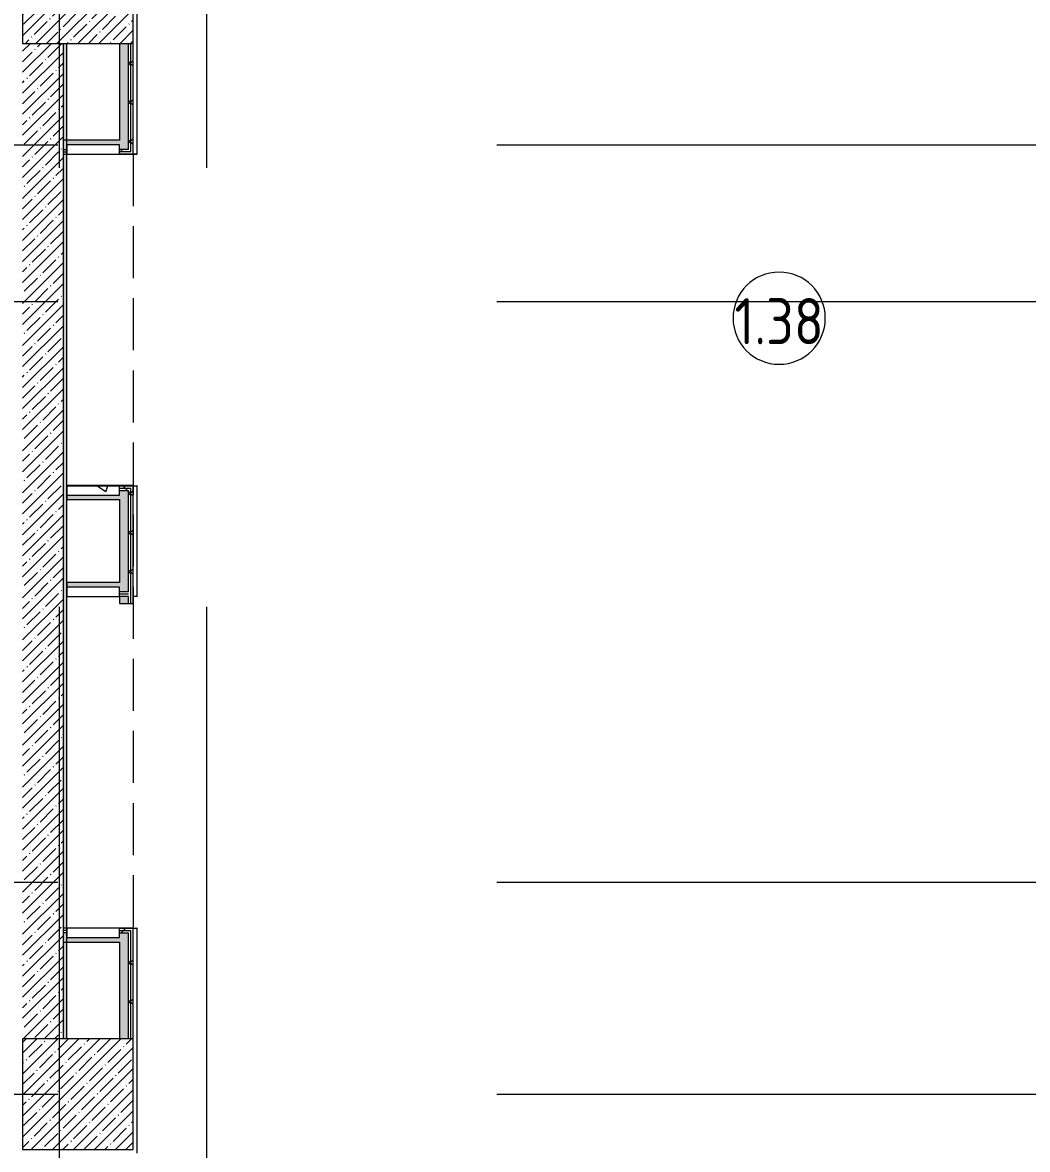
# Model space of a CAD drawing. Header units: millimetres. Extents: x -7229 to 200285, y -8553 to 29000.
# Drawn here: x 138316 to 143765, y 16700 to 22813 of the extents above; entities that cross this region are included whole.
import ezdxf

# ---------------------------------------------------------------- set-up
doc = ezdxf.new("R2010")
doc.units = ezdxf.units.MM
doc.linetypes.add('IMPORT-Невидимая', pattern=[391.222223, 282.222223, -109])
doc.linetypes.add('Осевая', pattern=[15875, 3175, -2381.25, 7937.5, -2381.25])
for name, color, linetype, lineweight in [('A-AREA-IDEN', 7, 'Continuous', 9), ('A-DETL-2', 7, 'Continuous', 9), ('A-DETL-3', 7, 'IMPORT-Невидимая', 13), ('A-WALL-4', 7, 'Continuous', 13), ('I-WALL-7', 7, 'Continuous', 9), ('S-COLS-2', 7, 'Continuous', 9), ('Оси-2', 7, 'Осевая', 9)]:
    doc.layers.add(name, color=color, linetype=linetype, lineweight=lineweight)
for name, color, linetype, lineweight, true_color in [('A-DETL-GENF-7', 7, 'Continuous', 9, 0x008000), ('A-FLOR-3', 7, 'Continuous', 9, 0xaaaaaa), ('I-WALL-4', 7, 'Continuous', 9, 0xe7e7e7), ('I-WALL-9', 9, 'Continuous', 9, 0x808080)]:
    doc.layers.add(name, color=color, linetype=linetype, lineweight=lineweight, true_color=true_color)
doc.styles.add('GOST Common', font='GOST_Common.ttf', dxfattribs={"width": 0.9, "height": 250})
pattern_1 = [(45, (96155.96, 0), (-106.066, 106.066), []), (135, (96155.96, 0), (-106.066, -106.066), [])]

# ---------------------------------------------------------------- blocks, each defined once
blk = doc.blocks.new('BSC_Колонна _Прямоугольная - 600х600-V151-План монтажа зашивок 1 этажа  в осях 12-23 лист 1')
at = {"layer": 'S-COLS-2'}
h = blk.add_hatch(dxfattribs=at)
h.set_pattern_fill('FP_145', color=256, style=0, pattern_type=2)
h.set_pattern_definition([(45, (-42460, -17000), (-57.02463, 57.02463), []), (45, (-42402.975, -17000), (-57.02463, 57.02463), [100.806, -20.161, 3.353, -16.808])])
h.paths.add_polyline_path([(300, -300), (300, 300), (-300, 300), (-300, -300), (-60, -300)])
for p, q in [((300, 300), (-300, 300)), ((-300, 300), (-300, -300)), ((300, -300), (300, 300)), ((-300, -300), (300, -300))]:
    blk.add_line(p, q, dxfattribs=at)
blk = doc.blocks.new('BSC_Колонна _Прямоугольная - 600х600-V152-План монтажа зашивок 1 этажа  в осях 12-23 лист 1')
at = {"layer": 'S-COLS-2'}
h = blk.add_hatch(dxfattribs=at)
h.set_pattern_fill('FP_146', color=256, style=0, pattern_type=2)
h.set_pattern_definition([(45, (-42460, -23000), (-57.02463, 57.02463), []), (45, (-42402.975, -23000), (-57.02463, 57.02463), [100.806, -20.161, 3.353, -16.808])])
h.paths.add_polyline_path([(-80, -300), (300, -300), (300, 300), (-300, 300), (-300, -300), (-190.1, -300)])
for p, q in [((300, 300), (-300, 300)), ((-300, 300), (-300, -300)), ((300, -300), (300, 300)), ((-300, -300), (300, -300))]:
    blk.add_line(p, q, dxfattribs=at)
blk = doc.blocks.new('Марка_Помещения - Номер-25198446-План монтажа зашивок 1 этажа  в осях 12-23 лист 1')
at = {"layer": 'A-AREA-IDEN'}
for start, end in [(360, 180), (180, 360)]:
    blk.add_arc((0, 0), 2.5, start, end, dxfattribs=at)

msp = doc.modelspace()

# ---------------------------------------------------------------- hatches: boundary and pattern name
at = {"layer": 'A-DETL-GENF-7'}
h = msp.add_hatch(dxfattribs=at)
h.set_pattern_fill('FP_188', color=256, style=0, pattern_type=2)
h.set_pattern_definition([(50, (96155.96, 0), (728.7365, -63.756), [76.2, -838.2]), (355, (96155.96, 0), (-140.972, 764.228), [60.96, -670.56]), (100.451, (96216.7, -5.3), (587.77, 700.467), [64.76, -712.36]), (46.184, (96156, 203.2), (1084.316, -168.171), [114.3, -1257.3]), (96.636, (96246.3, 189.2), (949.61, 989.71), [97.14, -1068.54]), (351.184, (96156, 203.2), (949.62, 989.7), [91.44, -1005.84]), (21, (96257.56, 152.4), (606.458, -409.0606), [76.2, -838.2]), (326, (96257.56, 152.4), (247.208, 736.753), [60.96, -670.56]), (71.451, (96308.1, 118.3), (853.668, 327.685), [64.76, -712.36]), (37.5, (96155.96, 0), (12.3547, 338.2201), [33.528, -628.904, 33.528, -647.192, -673.1]), (37.5, (96155.96, 0), (12.3547, 338.2201), [-1343.152, 33.528, -639.572]), (7.5, (96155.96, 0), (267.279, 400.722), [33.528, -354.584, 33.528, -613.664, -256.54]), (7.5, (96155.96, 0), (267.279, 400.722), [-1035.304, 33.528, -223.012]), (327.5, (95929.4, 0), (542.3633, -22.9153), [33.528, -220.472, 33.528, -758.952, -1051.56]), (327.5, (95929.4, 0), (542.3633, -22.9153), [-1046.48, 33.528, -1018.032]), (317.5, (95827.8, 0), (592.517, 101.707), [33.528, -296.672, 33.528, -492.76, -746.76]), (317.5, (95827.8, 0), (592.517, 101.707), [-856.488, 33.528, -713.232])])
h.paths.add_polyline_path([(138841, 20250), (138841, 20300), (138557, 20300), (138557, 20250)])
at = {"layer": 'I-WALL-4'}
for points in [[(138841, 22125), (138891, 22125), (138891, 22700), (138841, 22700), (138841, 22150)], [(138557, 20225), (138841, 20225), (138841, 20250), (138557, 20250)], [(138562.1, 19750), (138841, 19750), (138841, 19775), (138557, 19775), (138557, 19750)], [(138556, 17825), (138841, 17825), (138841, 17850), (138557, 17850), (138556, 17875), (138536, 17875), (138536, 17825)], [(138841, 17300), (138891, 17300), (138891, 17875), (138841, 17875), (138841, 17825)]]:
    msp.add_hatch(color=256, dxfattribs=at).paths.add_polyline_path(points)
h = msp.add_hatch(color=256, dxfattribs=at)
h.paths.add_polyline_path([(138556, 22125), (138557, 22125), (138557, 22150), (138841, 22150), (138841, 22175), (138556, 22175)])
h.paths.add_polyline_path([(138536.8, 22125), (138538.5, 22175), (138536, 22175), (138536, 22125)])
h = msp.add_hatch(color=256, dxfattribs=at)
h.paths.add_polyline_path([(138841, 19662.5), (138891, 19662.5), (138891, 19700), (138841, 19699)])
h.paths.add_polyline_path([(138891, 19725), (138891, 20275), (138841, 20275), (138841, 19725)])
at = {"layer": 'I-WALL-7'}
h = msp.add_hatch(dxfattribs=at)
h.set_pattern_fill('FP_117', color=256, style=0, pattern_type=2)
h.set_pattern_definition([(45, (96155.96, 0), (-57.02463, 57.02463), []), (45, (96212.986, 0), (-57.02463, 57.02463), [100.806, -20.161, 3.353, -16.808])])
h.paths.add_polyline_path([(138536, 17300), (138536, 22700), (138316, 22700), (138316, 17300)])
h = msp.add_hatch(dxfattribs=at)
h.set_pattern_fill('FP_179', color=256, style=0, pattern_type=2)
h.set_pattern_definition(pattern_1)
h.paths.add_polyline_path([(138903.5, 22112.5), (138903.5, 22700), (138891, 22700), (138891, 22112.5)])
h = msp.add_hatch(dxfattribs=at)
h.set_pattern_fill('FP_179', color=256, style=0, pattern_type=2)
h.set_pattern_definition(pattern_1)
h.paths.add_polyline_path([(138916, 22100), (138916, 22700), (138903.5, 22700), (138903.5, 22100)])
h = msp.add_hatch(dxfattribs=at)
h.set_pattern_fill('FP_179', color=256, style=0, pattern_type=2)
h.set_pattern_definition(pattern_1)
h.paths.add_polyline_path([(138841, 22112.5), (138891, 22112.5), (138891, 22125), (138841, 22125)])
h.paths.add_polyline_path([(138556, 22112.5), (138557, 22112.5), (138556, 22124.2)])
h = msp.add_hatch(dxfattribs=at)
h.set_pattern_fill('FP_179', color=256, style=0, pattern_type=2)
h.set_pattern_definition(pattern_1)
h.paths.add_polyline_path([(138891, 22100), (138903.5, 22100), (138903.5, 22112.5), (138841, 22112.5), (138841, 22100)])
h = msp.add_hatch(dxfattribs=at)
h.set_pattern_fill('FP_179', color=256, style=0, pattern_type=2)
h.set_pattern_definition(pattern_1)
h.paths.add_polyline_path([(138903.5, 20287.5), (138903.5, 20300), (138841, 20300), (138841, 20287.5), (138891, 20287.5)])
h = msp.add_hatch(dxfattribs=at)
h.set_pattern_fill('FP_179', color=256, style=0, pattern_type=2)
h.set_pattern_definition(pattern_1)
h.paths.add_polyline_path([(138916, 19662.5), (138916, 20300), (138903.5, 20300), (138903.5, 19662.5)])
h = msp.add_hatch(dxfattribs=at)
h.set_pattern_fill('FP_179', color=256, style=0, pattern_type=2)
h.set_pattern_definition(pattern_1)
h.paths.add_polyline_path([(138891, 20275), (138891, 20287.5), (138841, 20287.5), (138841, 20275)])
h = msp.add_hatch(dxfattribs=at)
h.set_pattern_fill('FP_179', color=256, style=0, pattern_type=2)
h.set_pattern_definition(pattern_1)
h.paths.add_polyline_path([(138903.5, 19662.5), (138903.5, 20287.5), (138891, 20287.5), (138891, 19662.5)])
h = msp.add_hatch(dxfattribs=at)
h.set_pattern_fill('FP_179', color=256, style=0, pattern_type=2)
h.set_pattern_definition(pattern_1)
h.paths.add_polyline_path([(138891, 19712.5), (138891, 19725), (138841, 19725), (138841, 19712.5), (138890.7, 19712.5)])
h = msp.add_hatch(dxfattribs=at)
h.set_pattern_fill('FP_179', color=256, style=0, pattern_type=2)
h.set_pattern_definition(pattern_1)
h.paths.add_polyline_path([(138891, 19700), (138890.7, 19712.5), (138841, 19712.5), (138841, 19700)])
h = msp.add_hatch(dxfattribs=at)
h.set_pattern_fill('FP_179', color=256, style=0, pattern_type=2)
h.set_pattern_definition(pattern_1)
h.paths.add_polyline_path([(138891, 17887.5), (138903.5, 17887.5), (138903.5, 17900), (138841, 17900), (138841, 17887.5)])
h.paths.add_polyline_path([(138536, 17887.5), (138552.6, 17887.5), (138556, 17900), (138536, 17900)])
h = msp.add_hatch(dxfattribs=at)
h.set_pattern_fill('FP_179', color=256, style=0, pattern_type=2)
h.set_pattern_definition(pattern_1)
h.paths.add_polyline_path([(138549.3, 17875), (138552.6, 17887.5), (138536, 17887.5), (138536, 17875)])
h.paths.add_polyline_path([(138841, 17875), (138891, 17875), (138890.7, 17887.5), (138841, 17887.5)])
h = msp.add_hatch(dxfattribs=at)
h.set_pattern_fill('FP_179', color=256, style=0, pattern_type=2)
h.set_pattern_definition(pattern_1)
h.paths.add_polyline_path([(138891, 17300), (138903.5, 17300), (138903.5, 17887.5), (138891, 17887.5), (138891, 17825)])
h = msp.add_hatch(dxfattribs=at)
h.set_pattern_fill('FP_179', color=256, style=0, pattern_type=2)
h.set_pattern_definition(pattern_1)
h.paths.add_polyline_path([(138903.5, 17300), (138916, 17300), (138916, 17900), (138903.5, 17900), (138903.5, 17825)])
at = {"layer": 'I-WALL-9'}
h = msp.add_hatch(dxfattribs=at)
h.set_pattern_fill('FP_178', color=256, style=0, pattern_type=2)
h.set_pattern_definition([(0, (96155.96, 0), (121.92, 30.48), [10.058, -81.382, 10.058, -81.382, -487.68]), (0, (96155.96, 0), (121.92, 30.48), [-182.88, 10.058, -172.822, 10.058, -81.382, -213.36]), (0, (96155.96, 0), (121.92, 30.48), [-457.2, 10.058, -50.902, 10.058, -142.342]), (120, (96201.68, 15.24), (-87.356454, 90.345817), [10.058, -81.382, 10.058, -81.382, -487.68]), (120, (96201.68, 15.24), (-87.356454, 90.345817), [-182.88, 10.058, -172.822, 10.058, -81.382, -213.36]), (120, (96201.68, 15.24), (-87.356454, 90.345817), [-457.2, 10.058, -50.902, 10.058, -142.342]), (240, (96216.92, 76.2), (-34.563546, -120.825817), [10.058, -81.382, 10.058, -81.382, -487.68]), (240, (96216.92, 76.2), (-34.563546, -120.825817), [-182.88, 10.058, -172.822, 10.058, -81.382, -213.36]), (240, (96216.92, 76.2), (-34.563546, -120.825817), [-457.2, 10.058, -50.902, 10.058, -142.342])])
h.paths.add_polyline_path([(138556, 17300), (138556, 17825), (138536, 17825), (138536, 17300)])
h.paths.add_polyline_path([(138556, 17900), (138556, 22700), (138536, 22700), (138536, 22175), (138538.5, 22175), (138536, 22100), (138536, 17900)])
h.paths.add_polyline_path([(138549.3, 17875), (138556, 17875), (138556, 17900)])

# ---------------------------------------------------------------- linework, layer by layer
at = {"layer": 'A-DETL-2'}
for p, q in [((138841, 22150), (138557, 22150)), ((138557, 22150), (138557, 22100)), ((138841, 22100), (138841, 22150)), ((138557, 22100), (138841, 22100)), ((138841, 20300), (138557, 20300)), ((138557, 20300), (138557, 20250)), ((138841, 20250), (138841, 20300)), ((138557, 20250), (138841, 20250)), ((138841, 19750), (138557, 19750)), ((138557, 19750), (138557, 19700)), ((138841, 19700), (138841, 19750)), ((138557, 19700), (138841, 19700)), ((138841, 17900), (138557, 17900)), ((138557, 17900), (138557, 17850)), ((138841, 17850), (138841, 17900)), ((138557, 17850), (138841, 17850))]:
    msp.add_line(p, q, dxfattribs=at)
at = {"layer": 'A-DETL-3'}
msp.add_line((138916, 22100), (138916, 17900), dxfattribs=at)
at = {"layer": 'A-FLOR-3'}
for p, q in [((138556, 20300.5), (138936, 20300.5)), ((138936, 20300.5), (138936, 20300)), ((138936, 19700.5), (138916, 19700.5)), ((138916, 17900), (138936, 17900)), ((138936, 17900), (138936, 16680))]:
    msp.add_line(p, q, dxfattribs=at)
at = {"layer": 'A-WALL-4'}
for p, q in [((138891, 22125), (138891, 22700)), ((138903.5, 22112.5), (138903.5, 22700)), ((138536, 22175), (138536, 22100)), ((138536, 22125), (138557, 22125)), ((138536, 22112.5), (138557, 22112.5)), ((138557, 22100), (138557, 22099)), ((138891, 22125), (138841, 22125)), ((138903.5, 22112.5), (138841, 22112.5)), ((138556, 20301), (138556, 20300)), ((138841, 20287.5), (138903.5, 20287.5)), ((138841, 20275), (138891, 20275)), ((138891, 19725), (138891, 20275)), ((138903.5, 19662.5), (138903.5, 20287.5)), ((138557, 19700), (138557, 19699)), ((138891, 19725), (138841, 19725)), ((138891, 19712.5), (138841, 19712.5)), ((138891, 19700), (138841, 19700)), ((138841, 19699), (138841, 19700)), ((138891, 19662.5), (138891, 19700)), ((138536, 17900), (138536, 17825)), ((138557, 17887.5), (138536, 17887.5)), ((138557, 17875), (138536, 17875)), ((138556, 17901), (138556, 17900)), ((138841, 17887.5), (138903.5, 17887.5)), ((138841, 17875), (138891, 17875)), ((138891, 17300), (138891, 17875)), ((138903.5, 17300), (138903.5, 17887.5))]:
    msp.add_line(p, q, dxfattribs=at)
at = {"layer": 'I-WALL-7'}
for p, q in [((138936, 23320), (138936, 22099)), ((138937, 22100), (138937, 23321)), ((138536, 22700), (138536, 17300)), ((138556, 17300), (138556, 22700)), ((138841, 22700), (138841, 22175)), ((138916, 22100), (138916, 22700)), ((138841, 22175), (138536, 22175)), ((138536, 22100), (138557, 22100)), ((138557, 20300), (138557, 22099)), ((138557, 22099), (138936, 22099)), ((138937, 22100), (138841, 22100)), ((138916, 20301), (138556, 20301)), ((138556, 20300), (138557, 20300)), ((138841, 20300), (138916, 20300)), ((138916, 20300), (138916, 20301)), ((138916, 19662.5), (138916, 20300)), ((138916, 20300), (138916, 20300)), ((138937, 20300), (138936, 20300)), ((138936, 20300), (138936, 19700)), ((138937, 19700), (138937, 20300)), ((138557, 20250), (138557, 20225)), ((138557, 20225), (138841, 20225)), ((138841, 20225), (138841, 19775)), ((138841, 19775), (138557, 19775)), ((138557, 19775), (138557, 19750)), ((138557, 19700), (138556, 19700)), ((138557, 17900), (138557, 19699)), ((138557, 19699), (138841, 19699)), ((138841, 19699), (138841, 19662.5)), ((138936, 19700), (138937, 19700)), ((138841, 19662.5), (138916, 19662.5)), ((138557, 17900), (138536, 17900)), ((138916, 17901), (138556, 17901)), ((138841, 17900), (138916, 17900)), ((138916, 17900), (138916, 17901)), ((138916, 17300), (138916, 17900)), ((138916, 17900), (138916, 17900)), ((138937, 17900), (138936, 17900)), ((138936, 17900), (138936, 16680)), ((138937, 16679), (138937, 17900)), ((138536, 17825), (138841, 17825)), ((138841, 17825), (138841, 17300))]:
    msp.add_line(p, q, dxfattribs=at)
at = {"layer": 'Оси-2'}
for p, q in [((138516, 593.7), (138516, 24898.1)), ((139316, 593.7), (139316, 24898.1)), ((135332.1, 22150), (178356, 22150)), ((135332.1, 21300), (178356, 21300)), ((135332.1, 18150), (178356, 18150)), ((135332.1, 17000), (178356, 17000))]:
    msp.add_line(p, q, dxfattribs=at)

# ---------------------------------------------------------------- block references
at = {"layer": 'A-AREA-IDEN', "xscale": 99.99999999999993, "yscale": 99.99999999999993, "zscale": 99.99999999999993}
msp.add_blockref('Марка_Помещения - Номер-25198446-План монтажа зашивок 1 этажа  в осях 12-23 лист 1', (142419.1, 21209.4), dxfattribs=at)
at = {"layer": 'S-COLS-2'}
for name, p in [('BSC_Колонна _Прямоугольная - 600х600-V152-План монтажа зашивок 1 этажа  в осях 12-23 лист 1', (138616, 23000)), ('BSC_Колонна _Прямоугольная - 600х600-V151-План монтажа зашивок 1 этажа  в осях 12-23 лист 1', (138616, 17000))]:
    msp.add_blockref(name, p, dxfattribs=at)

# ---------------------------------------------------------------- texts
at = {"layer": 'A-AREA-IDEN', "insert": (142177.2, 21318), "char_height": 250, "width": 606.076, "attachment_point": 1, "style": 'GOST Common'}
msp.add_mtext('1.38', dxfattribs=at)

doc.saveas('drawing.dxf')
